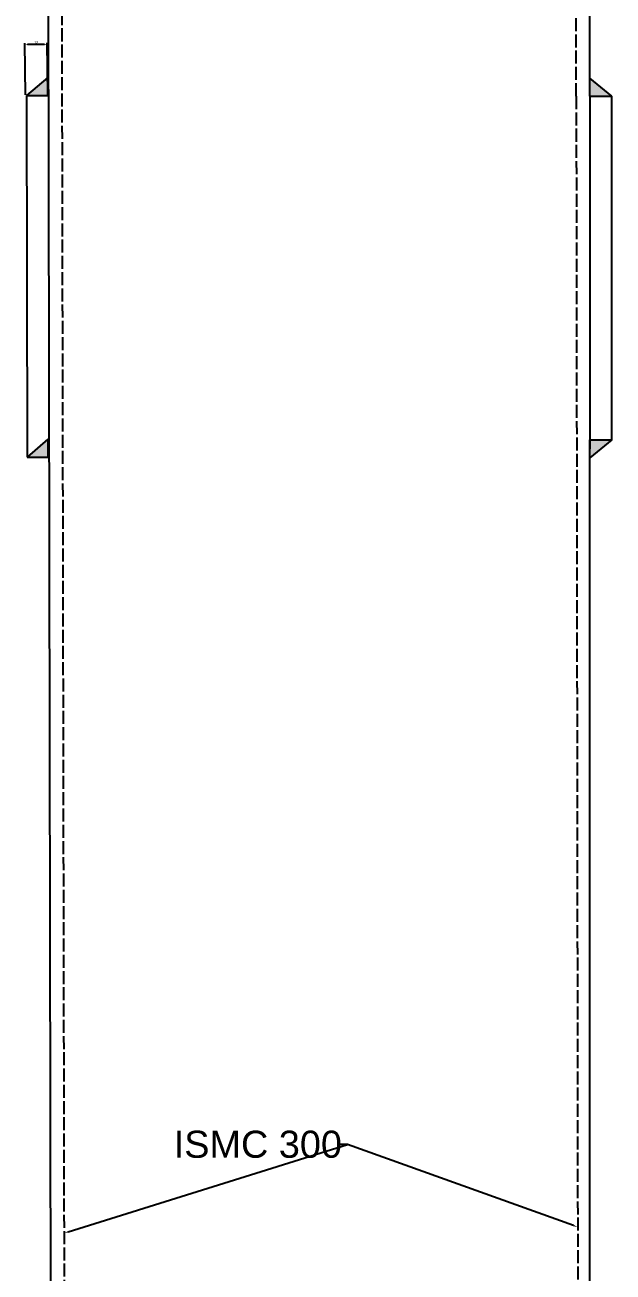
# Model space of a CAD drawing. Header units: millimetres. Extents: x 2999 to 7754, y 1967 to 8077.
# Drawn here: x 5555 to 6098, y 6243 to 7394 of the extents above; entities that cross this region are included whole.
import ezdxf
from ezdxf import colors
from ezdxf.entities.mleader import LeaderData, LeaderLine
from ezdxf.math import Vec2, Vec3

# ---------------------------------------------------------------- set-up
doc = ezdxf.new("R2010")
doc.units = ezdxf.units.MM
doc.linetypes.add('ACAD_ISO02W100', pattern=[15, 12, -3])
doc.styles.get("Standard").update_dxf_attribs({"font": 'arial.ttf'})
doc.dimstyles.new('ISO-25', dxfattribs={"dimtxt": 2.5, "dimasz": 2.5, "dimexe": 1.25, "dimexo": 0.625, "dimtad": 1, "dimtxsty": 'Standard', "dimcen": 2.5, "dimadec": 0, "dimazin": 0, "dimtfac": 1, "dimtmove": 0, "dimatfit": 3, "dimfxl": 1, "dimarcsym": 0})

# ---------------------------------------------------------------- blocks, each defined once
blk = doc.blocks.new('*D29')
at = {"color": 0, "lineweight": -2, "transparency": 16777216}
for p, q in [((5555.6, 7329.2), (5555, 7377)), ((5573.1, 7375.9), (5557.5, 7375.7)), ((5576.2, 7329.4), (5575.6, 7377.2))]:
    blk.add_line(p, q, dxfattribs=at)
at = {"color": 0, "transparency": 16777216}
for points in [[(5557.5, 7376.2), (5557.5, 7375.3), (5555, 7375.7)], [(5573.1, 7376.3), (5573.1, 7375.5), (5575.6, 7375.9)]]:
    blk.add_solid(points, dxfattribs=at)
at = {"layer": 'DEFPOINTS', "color": 0, "transparency": 16777216}
for p in [(5555, 7375.7), (5555.6, 7328.5), (5576.2, 7328.8)]:
    blk.add_point(p, dxfattribs=at)
at = {"color": 0, "transparency": 16777216, "insert": (5565.3, 7377.7), "char_height": 2.5, "attachment_point": 5, "rotation": 0.6394}
blk.add_mtext('12', dxfattribs=at)

msp = doc.modelspace()

# ---------------------------------------------------------------- hatches: boundary and pattern name
h = msp.add_hatch(color=256)
h.dxf.hatch_style = 1
h.paths.add_polyline_path([(5576.161, 7345.449), (5556.436, 7328.756), (5576.161, 7328.756)])
h.paths.add_polyline_path([(5576.161, 7011.582), (5557.051, 6994.888), (5576.161, 6994.888)])
h.paths.add_polyline_path([(6096.544, 7010.943), (6076.512, 7010.943), (6076.512, 7002.597), (6076.512, 6994.25)])
h.paths.add_polyline_path([(6076.512, 7344.811), (6076.512, 7328.117), (6096.544, 7328.117)])
h.paths.add_polyline_path([(5580.125, 5342.244), (5560.124, 5325.551), (5580.156, 5325.551)])
h.paths.add_polyline_path([(5581.355, 4674.287), (5561.353, 4657.846), (5581.385, 4657.846)])
h.paths.add_polyline_path([(6097.8, 4673.901), (6082.013, 4673.901), (6082.013, 4657.208)])
h.paths.add_polyline_path([(6076.512, 5341.606), (6076.696, 5324.913), (6096.602, 5324.913)])

# ---------------------------------------------------------------- linework, layer by layer
for p, q in [((5576.161, 7495.689), (5581.662, 4507.606)), ((6076.512, 7328.117), (6076.512, 7495.051)), ((5576.161, 7345.449), (5556.436, 7328.756)), ((5576.161, 7345.449), (5576.161, 7328.756)), ((6096.544, 7328.117), (6076.512, 7344.811)), ((5556.436, 7328.756), (5576.161, 7328.756)), ((5556.436, 7328.756), (5557.051, 6994.888)), ((6076.512, 7328.117), (6096.544, 7328.117)), ((6076.512, 7328.117), (6076.512, 7002.597)), ((6096.544, 7010.943), (6096.544, 7328.117)), ((5576.161, 7011.582), (5557.051, 6994.888)), ((5576.161, 7011.582), (5576.161, 6994.888)), ((6076.512, 5341.606), (6076.512, 7010.943)), ((6096.544, 7010.943), (6076.512, 6994.25)), ((6076.512, 6994.25), (6076.512, 7010.943)), ((6076.512, 7010.943), (6096.544, 7010.943)), ((5557.051, 6994.888), (5576.161, 6994.888))]:
    msp.add_line(p, q)
at = {"linetype": 'ACAD_ISO02W100'}
for p, q in [((5588.848, 7495.713), (5594.349, 4507.629)), ((6063.825, 7328.117), (6063.825, 7495.051)), ((6063.825, 7328.117), (6067.436, 4506.968))]:
    msp.add_line(p, q, dxfattribs=at)

# ---------------------------------------------------------------- dimensions: what is measured, and where the dimension line sits
dim = msp.add_aligned_dim(p1=(5576.161, 7328.756), p2=(5555.558, 7328.526), distance=-47.191, text='12', dimstyle='ISO-25')
dim.commit()
dim.dimension.update_dxf_attribs({"geometry": '*D29', "text_midpoint": (5565.312, 7377.709)})

# ---------------------------------------------------------------- leaders
ml = msp.add_multileader_mtext('Standard')
ml.set_content('ISMC 300', color=256)
ml.set_leader_properties()
ml.build(insert=Vec2(0, 0))
ctx = ml.context
ctx.base_point, ctx.char_height, ctx.plane_origin = Vec3(5690.329, 6360.651), 25, Vec3(5591.088, 6278.876)
notes = []
notes.append((ctx, [(1, (1, 1, 0), (5852.688, 6360.651), (-1, 0), 8, [(0, [(5591.088, 6278.876)], 0, []), (1, [(6065.161, 6284.424)], 0, [])])]))
ctx.mtext.insert, ctx.mtext.flow_direction = Vec3(5692.329, 6373.373), 5
for ctx, leaders in notes:
    for number, flags, end, landing, length, lines in leaders:
        leader = LeaderData()
        leader.index, (leader.has_last_leader_line, leader.has_dogleg_vector, leader.attachment_direction) = number, flags
        leader.last_leader_point, leader.dogleg_vector, leader.dogleg_length = Vec3(end), Vec3(landing), length
        for number, points, colour, breaks in lines:
            line = LeaderLine()
            line.index, line.vertices, line.color, line.breaks = number, Vec3.list(points), colors.encode_raw_color(colour), breaks
            leader.lines.append(line)
        ctx.leaders.append(leader)

doc.saveas('drawing.dxf')
